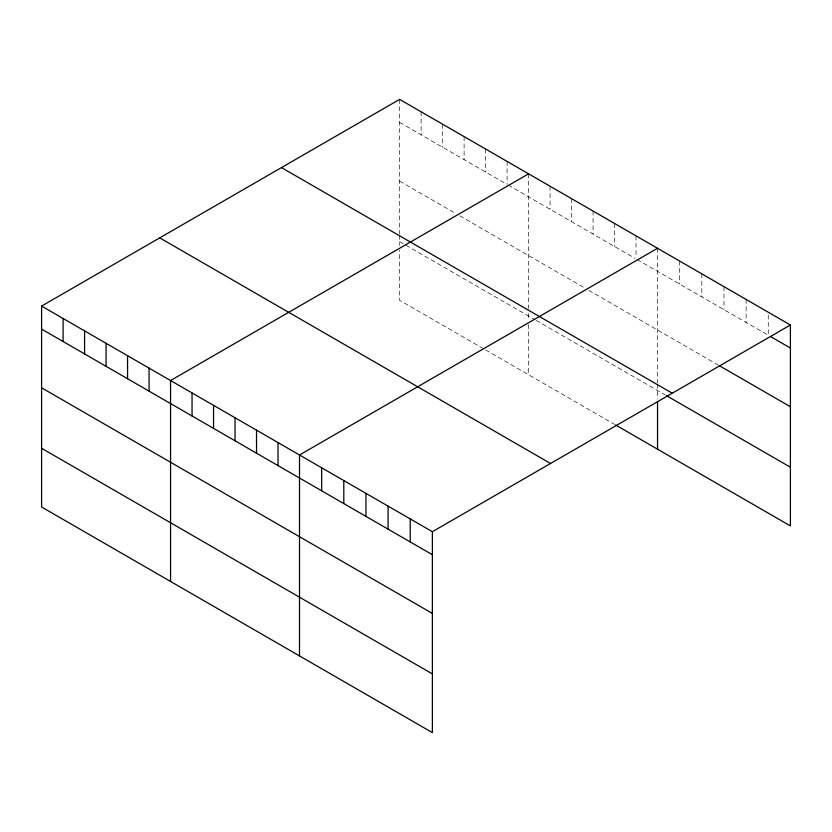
<?xml version="1.0" encoding="UTF-8"?>
<svg xmlns="http://www.w3.org/2000/svg" width="832" height="832" viewBox="0 0 832 832"><rect width="100%" height="100%" fill="white"/><g stroke="black" fill="none" stroke-linecap="round" stroke-linejoin="round"><path stroke-width="0.62" stroke-dasharray="4.16 3.12" d="M399.62 122.408L506.012 183.83M508.165 185.068L634.972 258.284M637.114 259.522L768.258 335.234L768.258 312.218M399.62 181.116L455.499 213.377M459.805 215.852L584.459 287.83M588.754 290.306L718.432 365.175M399.62 241.592L535.028 319.769M536.099 320.393L665.288 394.971M483.444 348.691L399.62 300.3L399.62 250.151M485.597 349.929L614.546 424.382M746.117 299.426L746.117 322.452M723.965 286.645L723.965 309.67M701.823 273.863L701.823 296.878M679.682 261.071L679.682 284.097M657.54 248.29L657.54 382.938M657.54 384.197L657.54 399.058M636.043 235.882L636.043 257.629M614.546 223.475L614.546 246.501M593.06 211.068L593.06 234.083M571.563 198.661L571.563 221.676M550.066 186.243L550.066 209.269M528.58 173.836L528.58 308.485M528.58 313.529L528.58 319.717M528.58 324.605L528.58 374.754M507.083 161.429L507.083 184.454M485.597 149.022L485.597 172.047M464.1 136.614L464.1 159.63M442.603 124.207L442.603 147.222M421.117 111.79L421.117 134.815M399.62 99.382L399.62 234.031M399.62 235.29L399.62 245.263"/><path stroke-width="1.25" d="M41.6 306.082L432.38 531.7L432.38 732.618L41.6 507L41.6 306.082L399.62 99.382L790.4 325L790.4 525.907L615.628 425.006M528.58 173.836L170.56 380.536L170.56 581.454M657.54 248.29L299.51 454.99L299.51 655.907M432.38 531.7L790.4 325M770.474 336.513L790.4 348.026M719.534 365.81L790.4 406.723M281.476 167.596L672.256 393.214M666.39 395.616L790.4 467.21M159.744 237.879L550.524 463.486M41.6 329.108L432.38 554.726M41.6 387.816L432.38 613.423M41.6 448.292L432.38 673.91M657.54 401.502L657.54 449.207M410.238 518.918L410.238 541.944M388.086 506.137L388.086 529.152M365.945 493.345L365.945 516.37M343.803 480.563L343.803 503.589M321.662 467.782L321.662 490.797M278.023 442.582L278.023 465.608M256.526 430.175L256.526 453.201M235.04 417.768L235.04 440.794M213.543 405.361L213.543 428.376M192.046 392.954L192.046 415.969M149.063 368.129L149.063 391.154M127.566 355.722L127.566 378.747M106.08 343.314L106.08 366.34M84.583 330.907L84.583 353.922M63.097 318.5L63.097 341.515"/></g></svg>
